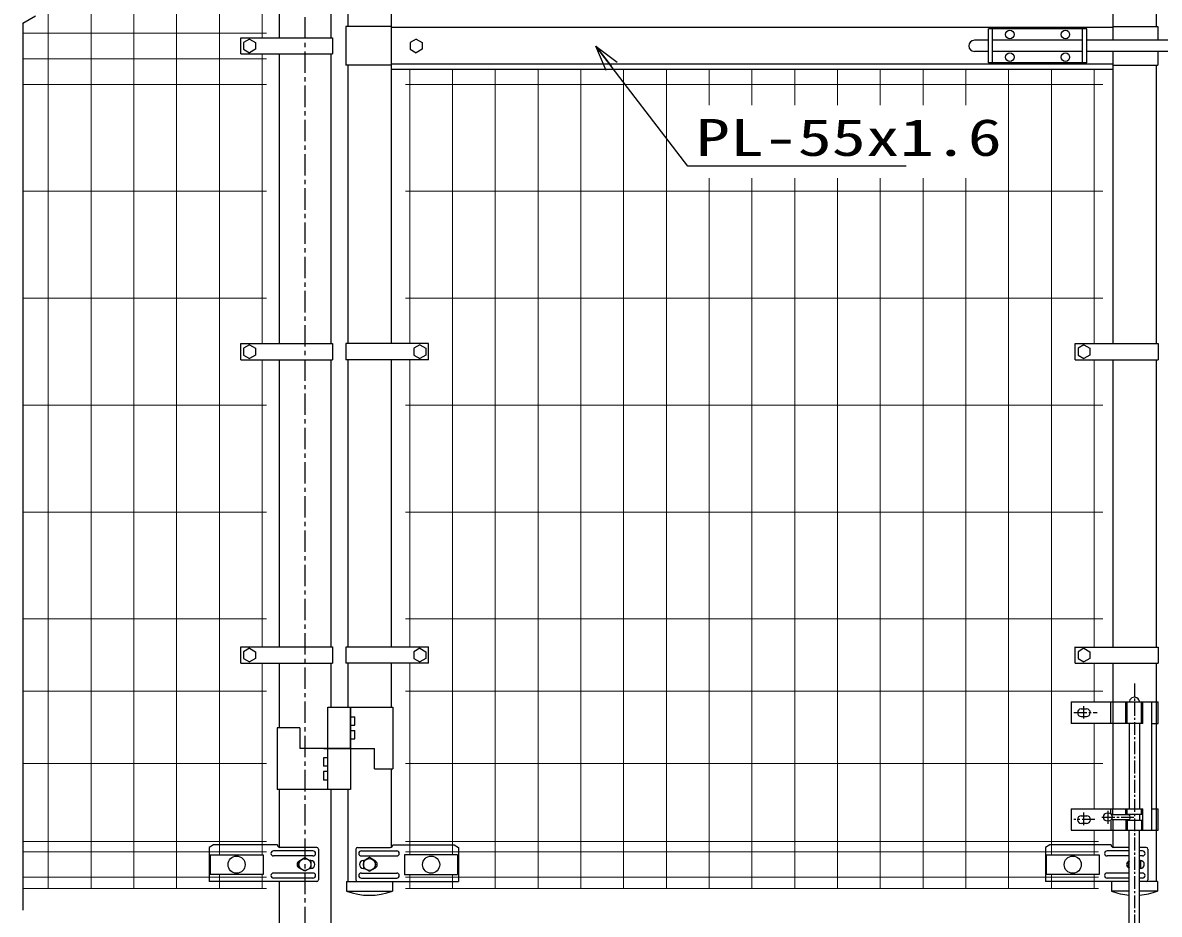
# Model space of a CAD drawing. Units: millimetres, scale not verified. Extents: x -4455 to 4455, y -3150 to 3150.
# Drawn here: x 61 to 1390, y -845 to 198 of the extents above; entities that cross this region are included whole.
import ezdxf
from ezdxf.enums import TextEntityAlignment as Align

# ---------------------------------------------------------------- set-up
doc = ezdxf.new("R2010")
doc.units = ezdxf.units.MM
doc.header["$LTSCALE"] = 20
for name, pattern in [('DASHED', [7.5, 6, -1.5]), ('USER1', [2, 1.25, -0.25, 0.25, -0.25]), ('USER2', [1.125, 0.75, -0.125, 0.125, -0.125])]:
    doc.linetypes.add(name, pattern=pattern)
for name, color, linetype, lineweight in [('0-0_1', 7, 'Continuous', 25), ('0-1_EXTCNT-LMEC0', 1, 'Continuous', 25), ('0-2_0', 7, 'Continuous', 25), ('0-4_LAYER04', 7, 'Continuous', 25), ('0-5_LAYER06', 3, 'Continuous', 25), ('0-6_LAYER02', 1, 'USER2', 25), ('0-8_2', 7, 'Continuous', 25), ('0-9_D-STR2', 7, 'Continuous', 13)]:
    doc.layers.add(name, color=color, linetype=linetype, lineweight=lineweight)
doc.styles.add('ＭＳ ゴシック', font='')
doc.styles.get('ＭＳ ゴシック').set_extended_font_data('MS Gothic')

# ---------------------------------------------------------------- blocks, each defined once
blk = doc.blocks.new('_Open30')
at = {"layer": '0-2_0', "color": 1}
blk.add_line((0, 0), (-20, 0), dxfattribs=at)
blk.add_lwpolyline([(-20, 5.36), (0, 0), (-20, -5.36)], dxfattribs=at)

msp = doc.modelspace()

# ---------------------------------------------------------------- linework, layer by layer
at = {"layer": '0-0_1', "color": 3, "linetype": 'USER1'}
msp.add_line((391.15, 1283.99), (391.15, -1152.14), dxfattribs=at)
at = {"layer": '0-0_1'}
for p, q in [((360.9, 518.52), (360.9, 180.02)), ((421.4, 518.52), (421.4, 180.02)), ((441.15, 518.53), (441.15, 193.02)), ((491.95, 518.53), (491.95, -177.5)), ((1335.35, 518.48), (1335.35, 177.02)), ((1386.15, 518.48), (1386.15, 193.02)), ((439.15, 193.02), (439.15, 148.02)), ((491.95, 193.02), (439.15, 193.02)), ((1335.35, 192.02), (491.95, 192.02)), ((1305.05, 190.52), (1190.05, 190.52)), ((1190.05, 150.52), (1190.05, 190.52)), ((1195.05, 150.52), (1195.05, 190.52)), ((1300.05, 150.52), (1300.05, 190.52)), ((1305.05, 150.52), (1305.05, 190.52)), ((1335.35, 193.02), (1388.15, 193.02)), ((1388.15, 193.02), (1388.15, 177.02)), ((316.15, 161.02), (316.15, 180.02)), ((316.15, 180.02), (423.4, 180.02)), ((326.3, 178.52), (319.38, 174.52)), ((319.38, 174.52), (319.38, 166.52)), ((326.3, 178.52), (333.23, 174.52)), ((333.23, 174.52), (333.23, 166.52)), ((423.4, 180.02), (423.4, 161.02)), ((521.25, 178.52), (514.33, 174.52)), ((514.33, 174.52), (514.33, 166.52)), ((521.25, 178.52), (528.18, 174.52)), ((528.18, 174.52), (528.18, 166.52)), ((1190.05, 177.02), (1173.75, 177.02)), ((1300.05, 177.02), (1195.05, 177.02)), ((1467.25, 177.02), (1305.05, 177.02)), ((316.15, 161.02), (423.4, 161.02)), ((319.38, 166.52), (326.3, 162.52)), ((333.23, 166.52), (326.3, 162.52)), ((360.9, 161.02), (360.9, -177.48)), ((421.4, 161.02), (421.4, -177.48)), ((514.33, 166.52), (521.25, 162.52)), ((528.18, 166.52), (521.25, 162.52)), ((1190.05, 164.02), (1173.75, 164.02)), ((1300.05, 164.02), (1195.05, 164.02)), ((1467.25, 164.02), (1305.05, 164.02)), ((1335.35, 164.02), (1335.35, -177.5)), ((1388.15, 164.02), (1388.15, 148.02)), ((491.95, 148.02), (439.15, 148.02)), ((441.15, 148.02), (441.15, -177.5)), ((1335.35, 149.02), (491.95, 149.02)), ((1305.05, 150.52), (1190.05, 150.52)), ((1335.35, 148.02), (1388.15, 148.02)), ((1386.15, 148.02), (1386.15, -177.5)), ((1335.35, 143.02), (491.95, 143.02)), ((316.15, -177.48), (423.4, -177.48)), ((316.15, -196.48), (316.15, -177.48)), ((326.3, -178.98), (319.38, -182.98)), ((319.38, -182.98), (319.38, -190.98)), ((326.3, -178.98), (333.23, -182.98)), ((333.23, -182.98), (333.23, -190.98)), ((423.4, -177.48), (423.4, -196.48)), ((438.97, -177.5), (438.97, -196.47)), ((535.65, -177.5), (438.97, -177.5)), ((525.5, -178.98), (518.58, -182.98)), ((518.58, -182.98), (518.58, -190.98)), ((525.5, -178.98), (532.43, -182.98)), ((532.43, -182.98), (532.43, -190.98)), ((535.65, -196.48), (535.65, -177.48)), ((1291.65, -196.48), (1291.65, -177.48)), ((1291.65, -177.5), (1388.34, -177.5)), ((1301.8, -178.98), (1294.88, -182.98)), ((1294.88, -182.98), (1294.88, -190.98)), ((1301.8, -178.98), (1308.73, -182.98)), ((1308.73, -182.98), (1308.73, -190.98)), ((1388.34, -177.5), (1388.34, -196.47)), ((316.15, -196.48), (423.4, -196.48)), ((319.38, -190.98), (326.3, -194.98)), ((333.23, -190.98), (326.3, -194.98)), ((360.9, -196.48), (360.9, -532.23)), ((421.4, -196.48), (421.4, -532.23)), ((535.65, -196.47), (438.97, -196.47)), ((441.15, -196.47), (441.15, -532.24)), ((491.95, -196.47), (491.95, -532.24)), ((518.58, -190.98), (525.5, -194.98)), ((532.43, -190.98), (525.5, -194.98)), ((1291.65, -196.47), (1388.34, -196.47)), ((1294.88, -190.98), (1301.8, -194.98)), ((1308.73, -190.98), (1301.8, -194.98)), ((1335.35, -196.47), (1335.35, -532.24)), ((1386.15, -196.47), (1386.15, -532.24)), ((316.15, -551.23), (316.15, -532.23)), ((326.3, -533.73), (319.38, -537.73)), ((319.38, -537.73), (319.38, -545.73)), ((326.3, -533.73), (333.23, -537.73)), ((333.23, -537.73), (333.23, -545.73)), ((525.5, -533.73), (518.58, -537.73)), ((518.58, -537.73), (518.58, -545.73)), ((525.5, -533.73), (532.43, -537.73)), ((532.43, -537.73), (532.43, -545.73)), ((535.65, -551.23), (535.65, -532.23)), ((1291.65, -551.23), (1291.65, -532.23)), ((1291.65, -532.24), (1388.34, -532.24)), ((1301.8, -533.73), (1294.88, -537.73)), ((1294.88, -537.73), (1294.88, -545.73)), ((1301.8, -533.73), (1308.73, -537.73)), ((1308.73, -537.73), (1308.73, -545.73)), ((1388.34, -532.24), (1388.34, -551.22)), ((316.15, -551.23), (423.4, -551.23)), ((319.38, -545.73), (326.3, -549.73)), ((333.23, -545.73), (326.3, -549.73)), ((360.9, -551.23), (360.9, -626.73)), ((421.4, -551.23), (421.4, -602.73)), ((535.65, -551.22), (438.97, -551.22)), ((441.15, -551.22), (441.15, -602.73)), ((491.95, -551.22), (491.95, -602.73)), ((518.58, -545.73), (525.5, -549.73)), ((532.43, -545.73), (525.5, -549.73)), ((1291.65, -551.22), (1388.34, -551.22)), ((1294.88, -545.73), (1301.8, -549.73)), ((1308.73, -545.73), (1301.8, -549.73)), ((1335.35, -551.22), (1335.35, -596.48)), ((1386.15, -551.22), (1386.15, -596.48)), ((418.05, -698.73), (418.05, -602.73)), ((418.05, -602.73), (493.95, -602.73)), ((444.5, -602.73), (444.5, -698.73)), ((444.5, -650.73), (444.5, -602.73)), ((493.95, -602.73), (493.95, -674.73)), ((444.5, -613.73), (449.5, -613.73)), ((444.5, -623.73), (449.5, -623.73)), ((449.5, -623.73), (449.5, -613.73)), ((1335.35, -621.48), (1335.35, -721.48)), ((1386.15, -621.48), (1386.15, -721.48)), ((358.9, -626.73), (358.9, -698.73)), ((385.4, -626.73), (358.9, -626.73)), ((385.4, -626.73), (385.4, -650.73)), ((444.5, -629.73), (449.5, -629.73)), ((444.5, -650.73), (385.4, -650.73)), ((413.2, -650.73), (472.3, -650.73)), ((472.3, -674.73), (472.3, -650.73)), ((413.05, -661.73), (413.05, -671.73)), ((418.05, -661.73), (413.05, -661.73)), ((418.05, -671.73), (413.05, -671.73)), ((472.3, -674.73), (493.95, -674.73)), ((491.95, -674.73), (491.95, -766.28)), ((413.05, -677.73), (413.05, -687.73)), ((418.05, -677.73), (413.05, -677.73)), ((418.05, -687.73), (413.05, -687.73)), ((444.5, -698.73), (358.9, -698.73)), ((360.9, -698.73), (360.9, -766.28)), ((421.4, -698.73), (421.4, -1154.48)), ((441.15, -698.73), (441.15, -806.48)), ((1335.35, -746.48), (1335.35, -766.28)), ((1386.15, -746.48), (1386.15, -806.48)), ((284.41, -763.48), (279.41, -766.48)), ((279.41, -766.48), (279.41, -773.23)), ((358.99, -763.48), (284.41, -763.48)), ((400.59, -770.48), (354.41, -770.48)), ((404.95, -766.48), (361.99, -766.48)), ((406.95, -768.48), (406.95, -804.48)), ((450.76, -768.48), (450.76, -804.48)), ((452.76, -766.48), (490.87, -766.48)), ((457.12, -770.48), (498.45, -770.48)), ((493.87, -763.48), (565.55, -763.48)), ((565.55, -763.48), (570.55, -766.48)), ((570.55, -766.48), (570.55, -773.23)), ((1261.76, -763.48), (1256.76, -766.48)), ((1256.76, -766.48), (1256.76, -773.23)), ((1333.44, -763.48), (1261.76, -763.48)), ((1354.75, -770.48), (1328.86, -770.48)), ((1354.75, -766.48), (1336.44, -766.48)), ((1374.55, -766.48), (1366.75, -766.48)), ((1370.19, -770.48), (1366.75, -770.48)), ((1376.55, -768.48), (1376.55, -804.48)), ((279.41, -773.23), (279.41, -806.48)), ((400.59, -776.48), (354.41, -776.48)), ((398.24, -781.98), (397.22, -781.98)), ((457.12, -776.48), (498.45, -776.48)), ((459.46, -781.98), (460.49, -781.98)), ((570.55, -773.23), (570.55, -794.48)), ((1256.76, -773.23), (1256.76, -806.48)), ((1354.75, -776.48), (1328.86, -776.48)), ((1370.19, -776.48), (1366.75, -776.48)), ((1367.84, -781.98), (1366.82, -781.98)), ((400.59, -796.48), (354.41, -796.48)), ((398.24, -790.98), (397.22, -790.98)), ((457.12, -796.48), (498.45, -796.48)), ((459.46, -790.98), (460.49, -790.98)), ((570.55, -794.48), (570.55, -806.48)), ((1354.75, -796.48), (1328.86, -796.48)), ((1370.19, -796.48), (1366.75, -796.48)), ((1367.84, -790.98), (1366.82, -790.98)), ((404.95, -806.48), (279.41, -806.48)), ((400.59, -802.48), (354.41, -802.48)), ((360.9, -806.48), (360.9, -1154.48)), ((452.76, -806.48), (570.55, -806.48)), ((457.12, -802.48), (498.45, -802.48)), ((1354.75, -806.48), (1256.76, -806.48)), ((1354.75, -802.48), (1328.86, -802.48)), ((1370.19, -802.48), (1366.75, -802.48)), ((1374.55, -806.48), (1366.75, -806.48)), ((1374.55, -806.48), (1366.75, -806.48))]:
    msp.add_line(p, q, dxfattribs=at)
for points in [[(316.15, -532.23), (423.4, -532.23), (423.4, -551.23)], [(535.65, -532.24), (438.97, -532.24), (438.97, -551.22)], [(444.5, -639.73), (449.5, -639.73), (449.5, -629.73)]]:
    msp.add_lwpolyline(points, dxfattribs=at)
for centre in [(1215.05, 183.77), (1280.05, 183.77), (1215.05, 157.27), (1280.05, 157.27)]:
    msp.add_circle(centre, 5, dxfattribs=at)
for centre, radius, start, end in [((1173.75, 170.52), 6.5, 90, 270), ((354.41, -773.48), 3, 90, 270), ((361.99, -763.48), 3, 180, 270), ((400.59, -773.48), 3, 270, 90), ((404.95, -768.48), 2, 0, 90), ((452.76, -768.48), 2, 90, 180), ((457.12, -773.48), 3, 90, 270), ((490.87, -763.48), 3, 270, 0), ((498.45, -773.48), 3, 270, 90), ((1328.86, -773.48), 3, 90, 270), ((1336.44, -763.48), 3, 180, 270), ((1370.19, -773.48), 3, 270, 90), ((1374.55, -768.48), 2, 0, 90), ((386.48, -786.48), 4.5, 120.08078, 239.91922), ((398.24, -786.48), 4.5, 270, 90), ((459.46, -786.48), 4.5, 90, 270), ((471.23, -786.48), 4.5, 299.99991, 60.0015), ((1356.08, -786.48), 4.5, 119.9985, 240.00009), ((1367.84, -786.48), 4.5, 270, 90), ((354.41, -799.48), 3, 90, 270), ((400.59, -799.48), 3, 270, 90), ((457.12, -799.48), 3, 90, 270), ((498.45, -799.48), 3, 270, 90), ((1328.86, -799.48), 3, 90, 270), ((1370.19, -799.48), 3, 270, 90), ((404.95, -804.48), 2, 270, 0), ((452.76, -804.48), 2, 180, 270), ((1374.55, -804.48), 2, 270, 0)]:
    msp.add_arc(centre, radius, start, end, dxfattribs=at)
at = {"layer": '0-1_EXTCNT-LMEC0', "color": 4}
for q in [(76.3, 205.73), (61.3, -839.87), (61.3, -839.87)]:
    msp.add_line((61.3, 197.07), q, dxfattribs=at)
at = {"layer": '0-2_0'}
for p, q in [((280.3, -775.15), (280.3, -798.15)), ((280.3, -775.15), (342.3, -775.15)), ((342.3, -775.15), (342.3, -798.15)), ((507.65, -775.15), (507.65, -798.15)), ((569.65, -775.15), (507.65, -775.15)), ((569.65, -775.15), (569.65, -798.15)), ((1257.65, -775.15), (1257.65, -798.15)), ((1257.65, -775.15), (1319.65, -775.15)), ((342.3, -798.15), (280.3, -798.15)), ((507.65, -798.15), (569.65, -798.15))]:
    msp.add_line(p, q, dxfattribs=at)
for points in [[(1094.11, 29.72), (838.62, 29.72), (732.42, 168.62)], [(1319.65, -775.15), (1319.65, -798.15), (1257.65, -798.15)]]:
    msp.add_lwpolyline(points, dxfattribs=at)
for centre in [(311.3, -786.65), (538.65, -786.65), (1288.65, -786.65)]:
    msp.add_circle(centre, 10.01, dxfattribs=at)
at = {"layer": '0-4_LAYER04'}
for p, q in [((439.65, -806.48), (439.65, -817.48)), ((439.65, -806.48), (493.45, -806.48)), ((493.45, -806.48), (493.45, -817.48)), ((1333.85, -806.48), (1333.85, -817.48)), ((1354.75, -806.48), (1333.85, -806.48)), ((1354.75, -806.48), (1333.85, -806.48)), ((1387.65, -806.48), (1366.75, -806.48)), ((1387.65, -806.48), (1387.65, -817.48)), ((439.65, -817.48), (493.45, -817.48)), ((1354.75, -817.48), (1333.85, -817.48)), ((1387.65, -817.48), (1366.75, -817.48))]:
    msp.add_line(p, q, dxfattribs=at)
for centre, start, end in [((466.55, -747.62), 248.94141, 291.05859), ((1360.75, -747.62), 248.94141, 265.40267), ((1360.75, -747.62), 274.59658, 291.05859)]:
    msp.add_arc(centre, 74.86, start, end, dxfattribs=at)
at = {"layer": '0-5_LAYER06'}
for p, q in [((1286.75, -596.48), (1388.45, -596.48)), ((1286.75, -596.48), (1286.75, -621.48)), ((1333.05, -621.48), (1333.05, -596.48)), ((1350.75, -621.48), (1350.75, -596.48)), ((1370.75, -621.48), (1370.75, -596.48)), ((1380.75, -596.48), (1380.75, -746.48)), ((1388.45, -621.48), (1388.45, -596.48)), ((1298.36, -604.49), (1304.92, -604.49)), ((1370.75, -621.48), (1286.75, -621.48)), ((1298.63, -613.48), (1304.64, -613.48)), ((1354.75, -621.48), (1354.75, -721.48)), ((1366.75, -621.48), (1366.75, -721.48)), ((1380.75, -621.48), (1388.45, -621.48)), ((1286.75, -721.48), (1370.75, -721.48)), ((1286.75, -721.48), (1286.75, -746.48)), ((1298.48, -729.49), (1305.04, -729.49)), ((1333.05, -726.64), (1333.05, -721.48)), ((1333.75, -727.98), (1354.75, -727.98)), ((1350.75, -727.48), (1350.75, -721.48)), ((1350.75, -727.48), (1370.75, -727.48)), ((1354.75, -727.98), (1354.75, -727.48)), ((1366.75, -727.48), (1366.75, -734.48)), ((1370.75, -746.48), (1370.75, -721.48)), ((1380.75, -721.48), (1388.45, -721.48)), ((1388.45, -746.48), (1388.45, -721.48)), ((1304.76, -738.48), (1298.75, -738.48)), ((1333.05, -735.98), (1333.05, -746.48)), ((1333.75, -733.98), (1354.75, -733.98)), ((1350.75, -734.48), (1350.75, -746.48)), ((1350.75, -734.48), (1370.75, -734.48)), ((1354.75, -733.98), (1354.75, -734.48)), ((1286.75, -746.48), (1388.45, -746.48)), ((1354.75, -944.98), (1354.75, -746.48)), ((1366.75, -944.98), (1366.75, -746.48))]:
    msp.add_line(p, q, dxfattribs=at)
at = {"layer": '0-5_LAYER06', "linetype": 'DASHED'}
for p, q in [((1335.35, -596.48), (1335.35, -621.48)), ((1352.35, -621.48), (1352.35, -596.48)), ((1369.15, -621.48), (1369.15, -596.48)), ((1386.15, -596.48), (1386.15, -621.48)), ((1335.35, -727.43), (1335.35, -721.48)), ((1352.35, -727.48), (1352.35, -721.48)), ((1369.15, -727.48), (1369.15, -721.48)), ((1386.15, -721.48), (1386.15, -746.48)), ((1335.35, -734.58), (1335.35, -746.48)), ((1352.35, -734.48), (1352.35, -746.48)), ((1369.15, -734.48), (1369.15, -746.48))]:
    msp.add_line(p, q, dxfattribs=at)
at = {"layer": '0-5_LAYER06', "color": 1, "linetype": 'USER2'}
for p, q in [((1290.07, -608.98), (1317.12, -608.98)), ((1301.64, -615.95), (1301.64, -601.39)), ((1301.75, -740.51), (1301.75, -725.16)), ((1329.75, -723.93), (1329.75, -739.85)), ((1314.61, -733.98), (1290.05, -733.98)), ((1322.75, -730.98), (1360.75, -730.98))]:
    msp.add_line(p, q, dxfattribs=at)
at = {"layer": '0-5_LAYER06'}
msp.add_circle((1329.75, -730.98), 5, dxfattribs=at)
for centre, radius, start, end in [((1360.75, -596.98), 6, 0, 180.00117), ((1298.64, -608.98), 4.5, 93.58952, 269.89432), ((1304.64, -608.98), 4.5, 270, 86.4198), ((1298.76, -733.98), 4.5, 93.58952, 269.89432), ((1304.76, -733.98), 4.5, 270, 86.4198), ((1350.83, -731.08), 5, 324.56152, 38.32819)]:
    msp.add_arc(centre, radius, start, end, dxfattribs=at)
at = {"layer": '0-6_LAYER02'}
msp.add_line((1360.75, -575.05), (1360.75, -994.67), dxfattribs=at)
at = {"layer": '0-8_2'}
for p, q in [((391.15, -778.48), (398.08, -782.48)), ((398.08, -782.48), (398.08, -790.48)), ((459.63, -782.48), (459.63, -790.48)), ((473.48, -790.48), (473.48, -782.48)), ((1353.83, -782.48), (1354.75, -781.95)), ((1366.75, -781.95), (1367.68, -782.48)), ((398.08, -790.48), (391.15, -794.48)), ((459.63, -790.48), (466.55, -794.48)), ((466.55, -794.48), (473.48, -790.48))]:
    msp.add_line(p, q, dxfattribs=at)
for points in [[(391.15, -794.48), (384.23, -790.48), (384.23, -782.48), (391.15, -778.48)], [(473.48, -782.48), (466.55, -778.48), (459.63, -782.48)], [(1354.75, -791.02), (1353.83, -790.48), (1353.83, -782.48)], [(1367.68, -782.48), (1367.68, -790.48), (1366.75, -791.02)]]:
    msp.add_lwpolyline(points, dxfattribs=at)
for centre in [(391.15, -786.48), (466.55, -786.48)]:
    msp.add_circle(centre, 6.93, dxfattribs=at)
for start, end in [(150, 210), (330, 30)]:
    msp.add_arc((1360.75, -786.48), 6.93, start, end, dxfattribs=at)
at = {"layer": '0-9_D-STR2'}
for p, q in [((91.15, -814.48), (91.15, 1155.52)), ((141.15, -814.48), (141.15, 1155.52)), ((191.15, -814.48), (191.15, 1155.52)), ((241.15, -814.48), (241.15, 1155.52)), ((291.15, -775.15), (291.15, 1115.27)), ((341.15, 180.02), (341.15, 518.52)), ((61.3, 185.52), (346.15, 185.52)), ((341.15, -177.48), (341.15, 161.02)), ((61.3, 155.52), (346.15, 155.52)), ((513.65, -177.5), (513.65, 143.02)), ((563.65, -775.15), (563.65, 143.02)), ((613.65, -814.48), (613.65, 143.02)), ((663.65, -814.48), (663.65, 143.02)), ((713.65, -814.48), (713.65, 143.02)), ((763.65, -814.48), (763.65, 143.02)), ((813.65, -814.48), (813.65, 143.02)), ((863.65, 101.16), (863.65, 143.02)), ((913.65, 101.16), (913.65, 143.02)), ((963.65, 101.16), (963.65, 143.02)), ((1013.65, 101.16), (1013.65, 143.02)), ((1063.65, 101.16), (1063.65, 143.02)), ((1113.65, 101.16), (1113.65, 143.02)), ((1163.65, 101.16), (1163.65, 143.02)), ((1213.65, -814.48), (1213.65, 143.02)), ((1263.65, -775.15), (1263.65, 143.02)), ((1313.65, -177.5), (1313.65, 143.02)), ((61.3, 125.52), (346.15, 125.52)), ((1323.65, 125.52), (508.65, 125.52)), ((863.65, -814.48), (863.65, 15.73)), ((913.65, -814.48), (913.65, 15.73)), ((963.65, -814.48), (963.65, 15.73)), ((1013.65, -814.48), (1013.65, 15.73)), ((1063.65, -814.48), (1063.65, 15.73)), ((1113.65, -814.48), (1113.65, 15.73)), ((1163.65, -814.48), (1163.65, 15.73)), ((61.3, 0.52), (346.15, 0.52)), ((1323.65, 0.52), (508.65, 0.52)), ((61.3, -124.48), (346.15, -124.48)), ((1323.65, -124.48), (508.65, -124.48)), ((341.15, -532.23), (341.15, -196.48)), ((513.65, -532.24), (513.65, -196.47)), ((1313.65, -532.24), (1313.65, -196.47)), ((61.3, -249.48), (346.15, -249.48)), ((1323.65, -249.48), (508.65, -249.48)), ((61.3, -374.48), (346.15, -374.48)), ((1323.65, -374.48), (508.65, -374.48)), ((61.3, -499.48), (346.15, -499.48)), ((1323.65, -499.48), (508.65, -499.48)), ((341.15, -775.15), (341.15, -551.23)), ((513.65, -775.15), (513.65, -551.22)), ((1313.65, -596.48), (1313.65, -551.22)), ((61.3, -583.98), (346.15, -583.98)), ((1323.65, -583.98), (508.65, -583.98)), ((1313.65, -721.48), (1313.65, -621.48)), ((61.3, -668.48), (346.15, -668.48)), ((1323.65, -668.48), (508.65, -668.48)), ((1313.65, -775.15), (1313.65, -746.48)), ((61.3, -759.73), (346.15, -759.73)), ((1318.65, -759.73), (508.65, -759.73)), ((61.3, -771.58), (346.15, -771.58)), ((1318.65, -771.58), (508.65, -771.58)), ((61.3, -801.38), (346.15, -801.38)), ((291.15, -814.48), (291.15, -798.15)), ((341.15, -814.48), (341.15, -798.15)), ((1318.65, -801.38), (508.65, -801.38)), ((513.65, -814.48), (513.65, -798.15)), ((563.65, -814.48), (563.65, -798.15)), ((1263.65, -814.48), (1263.65, -798.15)), ((1313.65, -814.48), (1313.65, -798.15)), ((61.3, -814.48), (346.15, -814.48)), ((1318.65, -814.48), (508.65, -814.48))]:
    msp.add_line(p, q, dxfattribs=at)

# ---------------------------------------------------------------- block references
at = {"layer": '0-2_0', "xscale": 1.5, "yscale": 1.5, "rotation": 127.91785}
msp.add_blockref('_Open30', (731.19, 170.2), dxfattribs=at)

# ---------------------------------------------------------------- texts
at = {"layer": '0-2_0', "color": 3, "style": 'ＭＳ ゴシック', "width": 1.35}
msp.add_text('PL-55x1.6', height=43.26, dxfattribs=at).set_placement((848.12, 28.9), align=Align.BOTTOM_LEFT)

doc.saveas('drawing.dxf')
